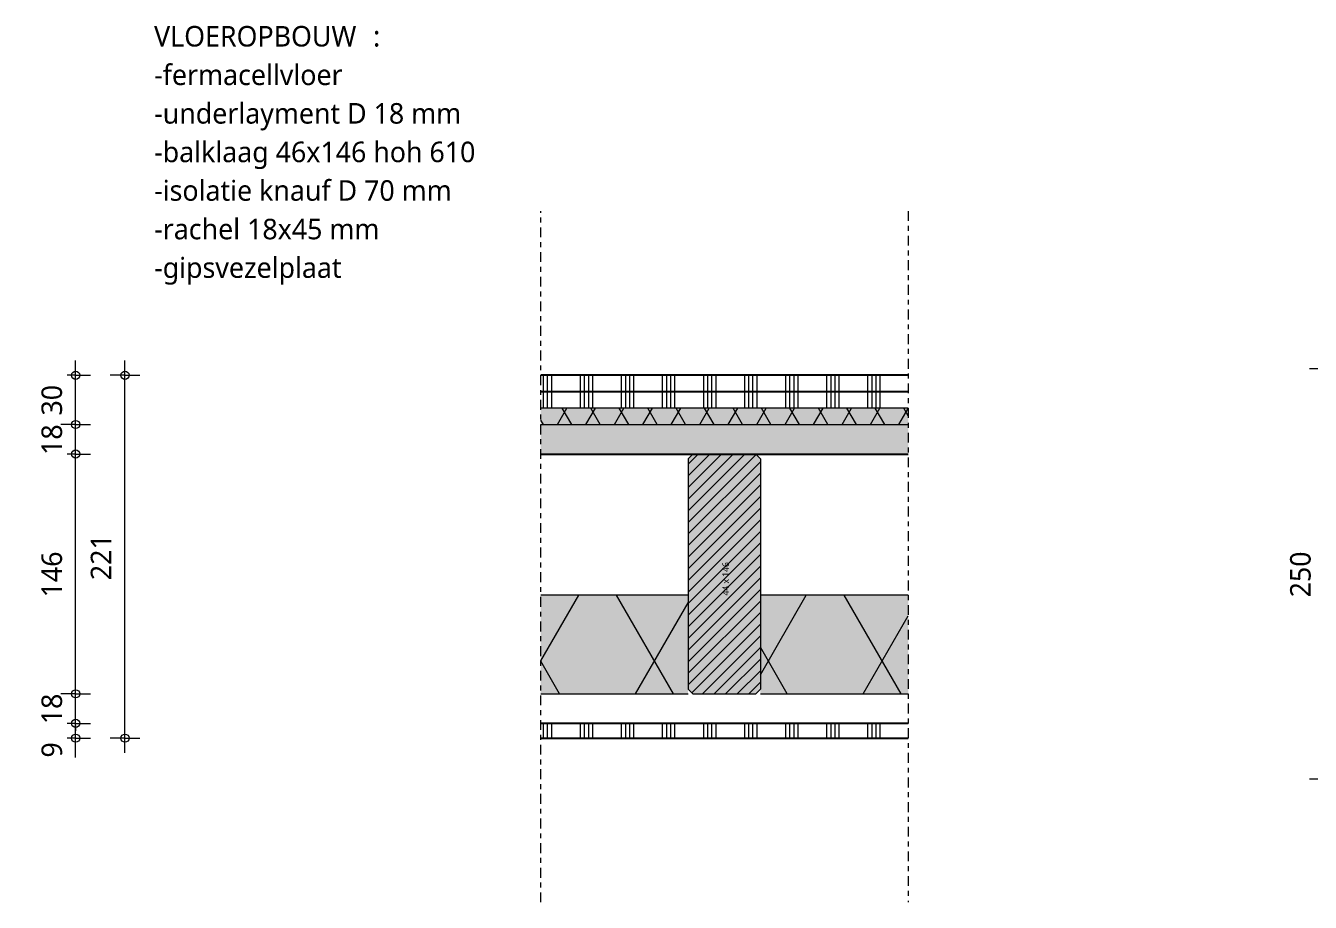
# Model space of a CAD drawing. Header units: millimetres. Extents: x 2927 to 18500, y -7154 to 6447.
# Drawn here: x 14097 to 14879, y -208 to 326 of the extents above; entities that cross this region are included whole.
import ezdxf

# ---------------------------------------------------------------- set-up
doc = ezdxf.new("R2010")
doc.units = ezdxf.units.MM
doc.linetypes.add('MV_center', pattern=[15, 6, -3, 3, -3])
for name, color, linetype, lineweight in [('A-ANNO-DIMS', 211, 'Continuous', 13), ('A-ANNO-DIMS-5', 211, 'Continuous', 13), ('A-ANNO-NOTE', 131, 'Continuous', 18), ('A-DETL', 90, 'Continuous', 13), ('A-DETL-GENF', 92, 'Continuous', 18), ('A-DETL-MEDM', 33, 'Continuous', 18), ('G-ANNO-TEXT', 231, 'Continuous', 13)]:
    doc.layers.add(name, color=color, linetype=linetype, lineweight=lineweight)
doc.styles.add('Segoe UI_1', font='segoeui.ttf', dxfattribs={"height": 4})
doc.styles.add('Segoe UI_3', font='segoeui.ttf', dxfattribs={"height": 12.5})
doc.styles.add('Segoe UI_B', font='segoeui.ttf', dxfattribs={"height": 12.5})
doc.dimstyles.new('2_5_mm', dxfattribs={"dimscale": 304.8, "dimtxt": 13.092049, "dimasz": 0.016404, "dimexe": 0.029528, "dimexo": 0.0625, "dimgap": 0.014764, "dimtad": 1, "dimdec": 0, "dimzin": 0, "dimdsep": 46, "dimtxsty": 'Segoe UI_3', "dimblk1": 'DOTBLANK', "dimblk2": 'DOTBLANK', "dimsah": 1, "dimcen": 0.09, "dimdle": 0.029528, "dimazin": 0, "dimtfac": 1, "dimtdec": 4, "dimtix": 1, "dimtmove": 0, "dimatfit": 3, "dimfxl": 0.029528, "dimfxlon": 1, "dimtvp": 1, "dimtfill": 1, "dimtolj": 1, "dimtzin": 0, "dimarcsym": 2})
doc.dimstyles.new('2_5_mm_2', dxfattribs={"dimscale": 304.8, "dimtxt": 13.092049, "dimasz": 0.016404, "dimexe": 0.029528, "dimexo": 0.0625, "dimgap": 0.014764, "dimtad": 1, "dimdec": 0, "dimzin": 0, "dimdsep": 46, "dimtxsty": 'Segoe UI_3', "dimblk1": 'DOTBLANK', "dimblk2": 'DOTBLANK', "dimsah": 1, "dimcen": 0.09, "dimdle": 0.029528, "dimazin": 0, "dimtfac": 1, "dimtdec": 4, "dimtix": 1, "dimtmove": 1, "dimatfit": 3, "dimfxl": 0.029528, "dimfxlon": 1, "dimtvp": 1, "dimtfill": 1, "dimtolj": 1, "dimtzin": 0, "dimarcsym": 2})
pattern_1 = [(90, (10, 0), (-25, 1e-15), []), (90, (12.5, 0), (-25, 1e-15), []), (90, (15, 0), (-25, 1e-15), []), (90, (17.5, 0), (-25, 1e-15), [])]

# ---------------------------------------------------------------- blocks, each defined once
blk = doc.blocks.new('42_isolatie - Type 1-4084828-Details Domera')
at = {"layer": 'A-DETL-GENF'}
h = blk.add_hatch(color=256, dxfattribs=at)
h.paths.add_polyline_path([(263.94, -60.8), (263.94, -0.8), (173.94, -0.8), (173.94, -60.8), (192.59, -60.8)])
h.paths.add_polyline_path([(129.94, -60.8), (129.94, -0.8), (40.28, -0.8), (40.28, -60.8)])
at = {"layer": 'A-DETL-GENF', "lineweight": 13}
h = blk.add_hatch(dxfattribs=at)
h.set_pattern_fill('FP_314', color=256, style=0, pattern_type=2)
h.set_pattern_definition([(300, (0, -60.8), (-51.962, -30), []), (240, (0, -60.8), (-51.962, 30), [])])
h.paths.add_polyline_path([(263.94, -60.8), (263.94, -0.8), (173.94, -0.8), (173.94, -60.8), (192.59, -60.8)])
h.paths.add_polyline_path([(129.94, -60.8), (129.94, -0.8), (40.28, -0.8), (40.28, -60.8)])
at = {"layer": 'A-DETL-GENF'}
for p, q in [((129.94, -0.8), (40.28, -0.8)), ((129.94, -0.8), (40.28, -0.8)), ((263.94, -0.8), (173.94, -0.8)), ((263.94, -0.8), (173.94, -0.8)), ((40.28, -60.8), (129.94, -60.8)), ((40.28, -60.8), (129.94, -60.8)), ((173.94, -60.8), (263.94, -60.8)), ((173.94, -60.8), (263.94, -60.8))]:
    blk.add_line(p, q, dxfattribs=at)
blk = doc.blocks.new('00 hout-rechthoekig - Vuren 44x146-4311492-Details Domera')
at = {"layer": 'A-DETL-GENF'}
blk.add_hatch(color=256, dxfattribs=at).paths.add_polyline_path([(146, -2.83), (143.17, 0), (2.83, 0), (0, -2.83), (0, -41.17), (2.83, -44), (143.17, -44), (146, -41.17)])
at = {"layer": 'A-DETL-MEDM', "lineweight": 13}
h = blk.add_hatch(dxfattribs=at)
h.set_pattern_fill('FP_315', color=256, style=0, pattern_type=2)
h.set_pattern_definition([(135, (65.276, -14544.491), (-3.5355339, -3.5355339), [])])
h.paths.add_polyline_path([(146, -2.83), (143.17, 0), (2.83, 0), (0, -2.83), (0, -41.17), (2.83, -44), (143.17, -44), (146, -41.17)])
at = {"layer": 'A-DETL-MEDM'}
for p, q in [((0, -2.83), (2.83, 0)), ((2.83, 0), (0, -2.83)), ((2.83, 0), (143.17, 0)), ((143.17, 0), (146, -2.83)), ((143.17, 0), (146, -2.83)), ((146, -41.17), (146, -2.83)), ((2.83, -44), (0, -41.17)), ((0, -41.17), (2.83, -44)), ((2.83, -44), (143.17, -44)), ((146, -41.17), (143.17, -44)), ((143.17, -44), (146, -41.17))]:
    blk.add_line(p, q, dxfattribs=at)
blk = doc.blocks.new('42_isolatie - Type 1-4084826-Details Domera')
at = {"layer": 'A-DETL-GENF'}
h = blk.add_hatch(color=256, dxfattribs=at)
h.paths.add_polyline_path([(817.94, 0.8), (817.94, 10.8), (594.28, 10.8), (594.28, 0.8), (746.59, 0.8)])
h.paths.add_polyline_path([(274.28, 0.8), (274.28, 10.8), (0.28, 10.8), (0.28, 0.8), (195.97, 0.8)])
at = {"layer": 'A-DETL-GENF', "lineweight": 13}
h = blk.add_hatch(dxfattribs=at)
h.set_pattern_fill('FP_309', color=256, style=0, pattern_type=2)
h.set_pattern_definition([(60, (-2375.531, 120.812), (-12.99038, 7.5), []), (120, (-2375.531, 120.812), (-12.99038, -7.5), [])])
h.paths.add_polyline_path([(817.94, 0.8), (817.94, 10.8), (594.28, 10.8), (594.28, 0.8), (746.59, 0.8)])
h.paths.add_polyline_path([(274.28, 0.8), (274.28, 10.8), (0.28, 10.8), (0.28, 0.8), (195.97, 0.8)])
at = {"layer": 'A-DETL-GENF'}
for p, q in [((274.28, 10.8), (0.28, 10.8)), ((0.28, 10.8), (0.28, 0.8)), ((274.28, 10.8), (0.28, 10.8)), ((817.94, 10.8), (594.28, 10.8)), ((817.94, 10.8), (594.28, 10.8)), ((0.28, 0.8), (274.28, 0.8)), ((0.28, 0.8), (274.28, 0.8)), ((594.28, 0.8), (817.94, 0.8)), ((594.28, 0.8), (817.94, 0.8))]:
    blk.add_line(p, q, dxfattribs=at)
blk = doc.blocks.new('NLRS_00_DI_maskeer - Type 1-4235177-Details Domera')
at = {"layer": 'A-DETL-GENF', "linetype": 'MV_center'}
blk.add_line((321, 0), (-100, 0), dxfattribs=at)
blk = doc.blocks.new('NLRS_00_DI_maskeer - Type 1-4235179-Details Domera')
at = {"layer": 'A-DETL-GENF', "linetype": 'MV_center'}
blk.add_line((-100, 0), (321, 0), dxfattribs=at)
blk = doc.blocks.new('DIMBLOCK305-Details Domera')
at = {"layer": 'A-ANNO-DIMS-5'}
for p, q in [((14127.73, -98.72), (14118.73, -98.72)), ((14127.73, -116.72), (14127.73, -98.72)), ((14127.73, -98.72), (14136.73, -98.72)), ((14127.73, -100.03), (14127.73, -103.22)), ((14127.73, -119.55), (14127.73, -100.03)), ((14127.73, -107.72), (14118.73, -107.72)), ((14127.73, -107.72), (14136.73, -107.72))]:
    blk.add_line(p, q, dxfattribs=at)
for centre in [(14127.73, -98.72), (14127.73, -107.72)]:
    blk.add_circle(centre, 2.5, dxfattribs=at)
at = {"layer": 'A-ANNO-DIMS-5', "color": 0, "insert": (14106.92, -119.55), "char_height": 12.5, "width": 11.4258, "attachment_point": 1, "rotation": 90, "line_spacing_factor": 1.142579, "style": 'Segoe UI_3', "bg_fill": 3, "box_fill_scale": 1.25, "bg_fill_color": 9, "bg_fill_true_color": 13158600, "bg_fill_transparency": 0}
blk.add_mtext('9', dxfattribs=at)
blk = doc.blocks.new('_DotBlank')
at = {"color": 0, "linetype": 'ByBlock', "lineweight": -2}
blk.add_line((-0.5, 0), (-1, 0), dxfattribs=at)
blk.add_circle((0, 0), 0.5, dxfattribs=at)
blk = doc.blocks.new('DIMBLOCK306-Details Domera')
at = {"layer": 'A-ANNO-DIMS-5'}
for p, q in [((14127.73, -80.72), (14118.73, -80.72)), ((14127.73, -98.72), (14127.73, -80.72)), ((14127.73, -80.72), (14136.73, -80.72)), ((14127.73, -98.72), (14118.73, -98.72)), ((14127.73, -98.72), (14136.73, -98.72))]:
    blk.add_line(p, q, dxfattribs=at)
for centre in [(14127.73, -80.72), (14127.73, -98.72)]:
    blk.add_circle(centre, 2.5, dxfattribs=at)
at = {"layer": 'A-ANNO-DIMS-5', "color": 0, "insert": (14106.92, -99.25), "char_height": 12.5, "width": 22.8516, "attachment_point": 1, "rotation": 90, "line_spacing_factor": 1.142579, "style": 'Segoe UI_3', "bg_fill": 3, "box_fill_scale": 1.25, "bg_fill_color": 9, "bg_fill_true_color": 13158600, "bg_fill_transparency": 0}
blk.add_mtext('18', dxfattribs=at)
blk = doc.blocks.new('DIMBLOCK307-Details Domera')
at = {"layer": 'A-ANNO-DIMS-5'}
for p, q in [((14127.73, 65.28), (14118.73, 65.28)), ((14127.73, -80.72), (14127.73, 65.28)), ((14127.73, 65.28), (14136.73, 65.28)), ((14127.73, -80.72), (14118.73, -80.72)), ((14127.73, -80.72), (14136.73, -80.72))]:
    blk.add_line(p, q, dxfattribs=at)
for centre in [(14127.73, 65.28), (14127.73, -80.72)]:
    blk.add_circle(centre, 2.5, dxfattribs=at)
at = {"layer": 'A-ANNO-DIMS-5', "color": 0, "insert": (14106.92, -22.01), "char_height": 12.5, "width": 34.2774, "attachment_point": 1, "rotation": 90, "line_spacing_factor": 1.142579, "style": 'Segoe UI_3', "bg_fill": 3, "box_fill_scale": 1.25, "bg_fill_color": 9, "bg_fill_true_color": 13158600, "bg_fill_transparency": 0}
blk.add_mtext('146', dxfattribs=at)
blk = doc.blocks.new('DIMBLOCK308-Details Domera')
at = {"layer": 'A-ANNO-DIMS-5'}
for p, q in [((14127.73, 83.28), (14118.73, 83.28)), ((14127.73, 65.28), (14127.73, 83.28)), ((14127.73, 83.28), (14136.73, 83.28)), ((14127.73, 65.28), (14118.73, 65.28)), ((14127.73, 65.28), (14136.73, 65.28))]:
    blk.add_line(p, q, dxfattribs=at)
for centre in [(14127.73, 83.28), (14127.73, 65.28)]:
    blk.add_circle(centre, 2.5, dxfattribs=at)
at = {"layer": 'A-ANNO-DIMS-5', "color": 0, "insert": (14106.92, 64.75), "char_height": 12.5, "width": 22.8516, "attachment_point": 1, "rotation": 90, "line_spacing_factor": 1.142579, "style": 'Segoe UI_3', "bg_fill": 3, "box_fill_scale": 1.25, "bg_fill_color": 9, "bg_fill_true_color": 13158600, "bg_fill_transparency": 0}
blk.add_mtext('18', dxfattribs=at)
blk = doc.blocks.new('DIMBLOCK309-Details Domera')
at = {"layer": 'A-ANNO-DIMS-5'}
for p, q in [((14127.73, 83.28), (14127.73, 122.28)), ((14127.73, 113.28), (14118.73, 113.28)), ((14127.73, 113.28), (14136.73, 113.28)), ((14127.73, 83.28), (14118.73, 83.28)), ((14127.73, 83.28), (14136.73, 83.28))]:
    blk.add_line(p, q, dxfattribs=at)
for centre in [(14127.73, 113.28), (14127.73, 83.28)]:
    blk.add_circle(centre, 2.5, dxfattribs=at)
at = {"layer": 'A-ANNO-DIMS-5', "color": 0, "insert": (14106.92, 88.75), "char_height": 12.5, "width": 22.8516, "attachment_point": 1, "rotation": 90, "line_spacing_factor": 1.142579, "style": 'Segoe UI_3', "bg_fill": 3, "box_fill_scale": 1.25, "bg_fill_color": 9, "bg_fill_true_color": 13158600, "bg_fill_transparency": 0}
blk.add_mtext('30', dxfattribs=at)
blk = doc.blocks.new('DIMBLOCK364-Details Domera')
at = {"layer": 'A-ANNO-DIMS-5'}
for p, q in [((14157.73, -116.72), (14157.73, 122.28)), ((14157.73, 113.28), (14148.73, 113.28)), ((14157.73, 113.28), (14166.73, 113.28)), ((14157.73, -107.72), (14148.73, -107.72)), ((14157.73, -107.72), (14166.73, -107.72))]:
    blk.add_line(p, q, dxfattribs=at)
for centre in [(14157.73, 113.28), (14157.73, -107.72)]:
    blk.add_circle(centre, 2.5, dxfattribs=at)
at = {"layer": 'A-ANNO-DIMS-5', "color": 0, "insert": (14136.92, -11.51), "char_height": 12.5, "width": 34.2774, "attachment_point": 1, "rotation": 90, "line_spacing_factor": 1.142579, "style": 'Segoe UI_3', "bg_fill": 3, "box_fill_scale": 1.25, "bg_fill_color": 9, "bg_fill_true_color": 13158600, "bg_fill_transparency": 0}
blk.add_mtext('221', dxfattribs=at)
blk = doc.blocks.new('DIMBLOCK373-Details Domera')
at = {"layer": 'A-ANNO-DIMS-5'}
for p, q in [((14887.75, 126.28), (14887.75, -141.72)), ((14887.75, 117.28), (14878.75, 117.28)), ((14887.75, 117.28), (14896.75, 117.28)), ((14887.75, -132.72), (14878.75, -132.72)), ((14887.75, -132.72), (14896.75, -132.72))]:
    blk.add_line(p, q, dxfattribs=at)
for centre in [(14887.75, 117.28), (14887.75, -132.72)]:
    blk.add_circle(centre, 2.5, dxfattribs=at)
at = {"layer": 'A-ANNO-DIMS-5', "color": 0, "insert": (14866.95, -22.01), "char_height": 12.5, "width": 34.2774, "attachment_point": 1, "rotation": 90, "line_spacing_factor": 1.142579, "style": 'Segoe UI_3', "bg_fill": 3, "box_fill_scale": 1.25, "bg_fill_color": 9, "bg_fill_true_color": 13158600, "bg_fill_transparency": 0}
blk.add_mtext('250', dxfattribs=at)

msp = doc.modelspace()

# ---------------------------------------------------------------- hatches: boundary and pattern name
at = {"layer": 'A-DETL-GENF', "lineweight": 13}
h = msp.add_hatch(dxfattribs=at)
h.set_pattern_fill('FP_6', color=253, style=0, pattern_type=2)
h.set_pattern_definition(pattern_1)
h.paths.add_polyline_path([(14634.49, 103.28), (14634.49, 113.28), (14410.83, 113.28), (14410.83, 103.28), (14563.14, 103.28)])
h.paths.add_polyline_path([(14012.53, 103.28), (14090.83, 103.28), (14090.83, 113.28), (13816.83, 113.28), (13816.83, 103.28)])
h = msp.add_hatch(dxfattribs=at)
h.set_pattern_fill('FP_6', color=253, style=0, pattern_type=2)
h.set_pattern_definition(pattern_1)
h.paths.add_polyline_path([(14634.49, 93.28), (14634.49, 103.28), (14410.83, 103.28), (14410.83, 93.28), (14563.14, 93.28)])
h.paths.add_polyline_path([(14012.53, 93.28), (14090.83, 93.28), (14090.83, 103.28), (13816.83, 103.28), (13816.83, 93.28)])
h = msp.add_hatch(dxfattribs=at)
h.set_pattern_fill('FP_4', color=250, style=0, pattern_type=2)
h.set_pattern_definition([(0, (0, 0), (0, 9.476), []), (0, (0, 4.738), (0, 9.476), [4.738, -2.369])])
h.paths.add_polyline_path([(14634.49, 65.28), (14634.49, 83.28), (14410.83, 83.28), (14410.83, 65.28), (14563.14, 65.28)])
h.paths.add_polyline_path([(13857.01, 65.28), (14090.83, 65.28), (14090.83, 83.28), (13816.83, 83.28), (13816.83, 65.28), (13818.66, 65.28)])
h = msp.add_hatch(dxfattribs=at)
h.set_pattern_fill('FP_6', color=253, style=0, pattern_type=2)
h.set_pattern_definition(pattern_1)
h.paths.add_polyline_path([(14563.14, -107.72), (14634.49, -107.72), (14634.49, -98.72), (14410.83, -98.72), (14410.83, -107.72)])

# ---------------------------------------------------------------- linework, layer by layer
at = {"layer": 'A-DETL', "lineweight": 25}
for p, q in [((14634.49, 113.28), (14410.83, 113.28)), ((14410.83, 103.28), (14634.49, 103.28)), ((14410.83, 65.28), (14634.49, 65.28)), ((14634.49, -98.72), (14410.83, -98.72)), ((14410.83, -107.72), (14634.49, -107.72))]:
    msp.add_line(p, q, dxfattribs=at)

# ---------------------------------------------------------------- block references
at = {"layer": 'A-DETL-GENF', "linetype": 'MV_center'}
for name, p, rotation in [('NLRS_00_DI_maskeer - Type 1-4235177-Details Domera', (14410.83, 113.28), 269.9999999999999), ('NLRS_00_DI_maskeer - Type 1-4235179-Details Domera', (14634.49, 113.28), 270.0000000000001)]:
    msp.add_blockref(name, p, dxfattribs=dict(at, rotation=rotation))
at = {"layer": 'A-DETL-GENF'}
for name, p in [('42_isolatie - Type 1-4084826-Details Domera', (13816.56, 82.48)), ('42_isolatie - Type 1-4084828-Details Domera', (14370.56, -19.92))]:
    msp.add_blockref(name, p, dxfattribs=at)
at = {"layer": 'A-DETL-MEDM', "rotation": 269.9999999999998}
msp.add_blockref('00 hout-rechthoekig - Vuren 44x146-4311492-Details Domera', (14544.49, 65.28), dxfattribs=at)

# ---------------------------------------------------------------- texts
at = {"layer": 'A-ANNO-NOTE', "lineweight": 13, "insert": (14521.38, -20.91), "char_height": 4, "width": 27.6582, "attachment_point": 1, "rotation": 90, "style": 'Segoe UI_1'}
msp.add_mtext('44 x 146', dxfattribs=at)
at = {"layer": 'G-ANNO-TEXT', "color": 7, "char_height": 12.5, "attachment_point": 1}
for s, insert, width, style in [('VLOEROPBOUW', (14175.48, 325.98), 161.54, 'Segoe UI_B'), (':', (14308.76, 325.98), 4.4093, 'Segoe UI_3'), ('-fermacellvloer ', (14175.48, 302.5), 146.308, 'Segoe UI_3'), ('-underlayment D 18 mm', (14175.48, 279.02), 231.6877, 'Segoe UI_3'), ('-balklaag 46x146 hoh 610', (14175.48, 255.53), 243.713, 'Segoe UI_3'), ('-isolatie knauf D 70 mm', (14175.48, 232.05), 225.675, 'Segoe UI_3'), ('-rachel 18x45 mm', (14175.48, 208.57), 169.5569, 'Segoe UI_3'), ('-gipsvezelplaat', (14175.48, 185.09), 141.097, 'Segoe UI_3')]:
    msp.add_mtext(s, dxfattribs=dict(at, insert=insert, width=width, style=style))

# ---------------------------------------------------------------- dimensions: what is measured, and where the dimension line sits
at = {"layer": 'A-ANNO-DIMS'}
dim = msp.add_linear_dim(base=(14887.75, -132.72), p1=(14896.75, 117.28), p2=(14896.75, -132.72), angle=90, dimstyle='2_5_mm', override={"dimpost": '<>', "dimfxl": 250}, dxfattribs=at)
dim.commit()
dim.dimension.update_dxf_attribs({"geometry": 'DIMBLOCK373-Details Domera', "text_midpoint": (14876.79, -7.72)})
dim = msp.add_linear_dim(base=(14127.73, -98.72), p1=(14118.73, -107.72), p2=(14118.73, -98.72), angle=90, dimstyle='2_5_mm_2', override={"dimpost": '<>', "dimfxl": 9}, dxfattribs=at)
dim.commit()
dim.dimension.update_dxf_attribs({"geometry": 'DIMBLOCK305-Details Domera', "text_midpoint": (14115.26, -113.84), "dimtype": 160, "text_rotation": 90})

# ---------------------------------------------------------------- next in the draw order: dimensions: what is measured, and where the dimension line sits
dim = msp.add_linear_dim(base=(14127.73, -80.72), p1=(14118.73, -98.72), p2=(14118.73, -80.72), angle=90, dimstyle='2_5_mm', override={"dimpost": '<>', "dimfxl": 18}, dxfattribs=at)
dim.commit()
dim.dimension.update_dxf_attribs({"geometry": 'DIMBLOCK306-Details Domera', "text_midpoint": (14116.74, -89.72)})

# ---------------------------------------------------------------- next in the draw order: dimensions: what is measured, and where the dimension line sits
dim = msp.add_linear_dim(base=(14127.73, 65.28), p1=(14118.73, -80.72), p2=(14118.73, 65.28), angle=90, dimstyle='2_5_mm', override={"dimpost": '<>', "dimfxl": 146}, dxfattribs=at)
dim.commit()
dim.dimension.update_dxf_attribs({"geometry": 'DIMBLOCK307-Details Domera', "text_midpoint": (14116.73, -7.72)})

# ---------------------------------------------------------------- next in the draw order: dimensions: what is measured, and where the dimension line sits
dim = msp.add_linear_dim(base=(14127.73, 83.28), p1=(14118.73, 65.28), p2=(14118.73, 83.28), angle=90, dimstyle='2_5_mm', override={"dimpost": '<>', "dimfxl": 18}, dxfattribs=at)
dim.commit()
dim.dimension.update_dxf_attribs({"geometry": 'DIMBLOCK308-Details Domera', "text_midpoint": (14116.74, 74.28)})

# ---------------------------------------------------------------- next in the draw order: dimensions: what is measured, and where the dimension line sits
dim = msp.add_linear_dim(base=(14127.73, 113.28), p1=(14118.73, 83.28), p2=(14118.73, 113.28), angle=90, dimstyle='2_5_mm', override={"dimpost": '<>', "dimfxl": 30}, dxfattribs=at)
dim.commit()
dim.dimension.update_dxf_attribs({"geometry": 'DIMBLOCK309-Details Domera', "text_midpoint": (14116.77, 98.28)})

# ---------------------------------------------------------------- next in the draw order: dimensions: what is measured, and where the dimension line sits
dim = msp.add_linear_dim(base=(14157.73, 113.28), p1=(14148.73, -107.72), p2=(14148.73, 113.28), angle=90, dimstyle='2_5_mm', override={"dimpost": '<>', "dimfxl": 221}, dxfattribs=at)
dim.commit()
dim.dimension.update_dxf_attribs({"geometry": 'DIMBLOCK364-Details Domera', "text_midpoint": (14146.84, 2.78)})

doc.saveas('drawing.dxf')
